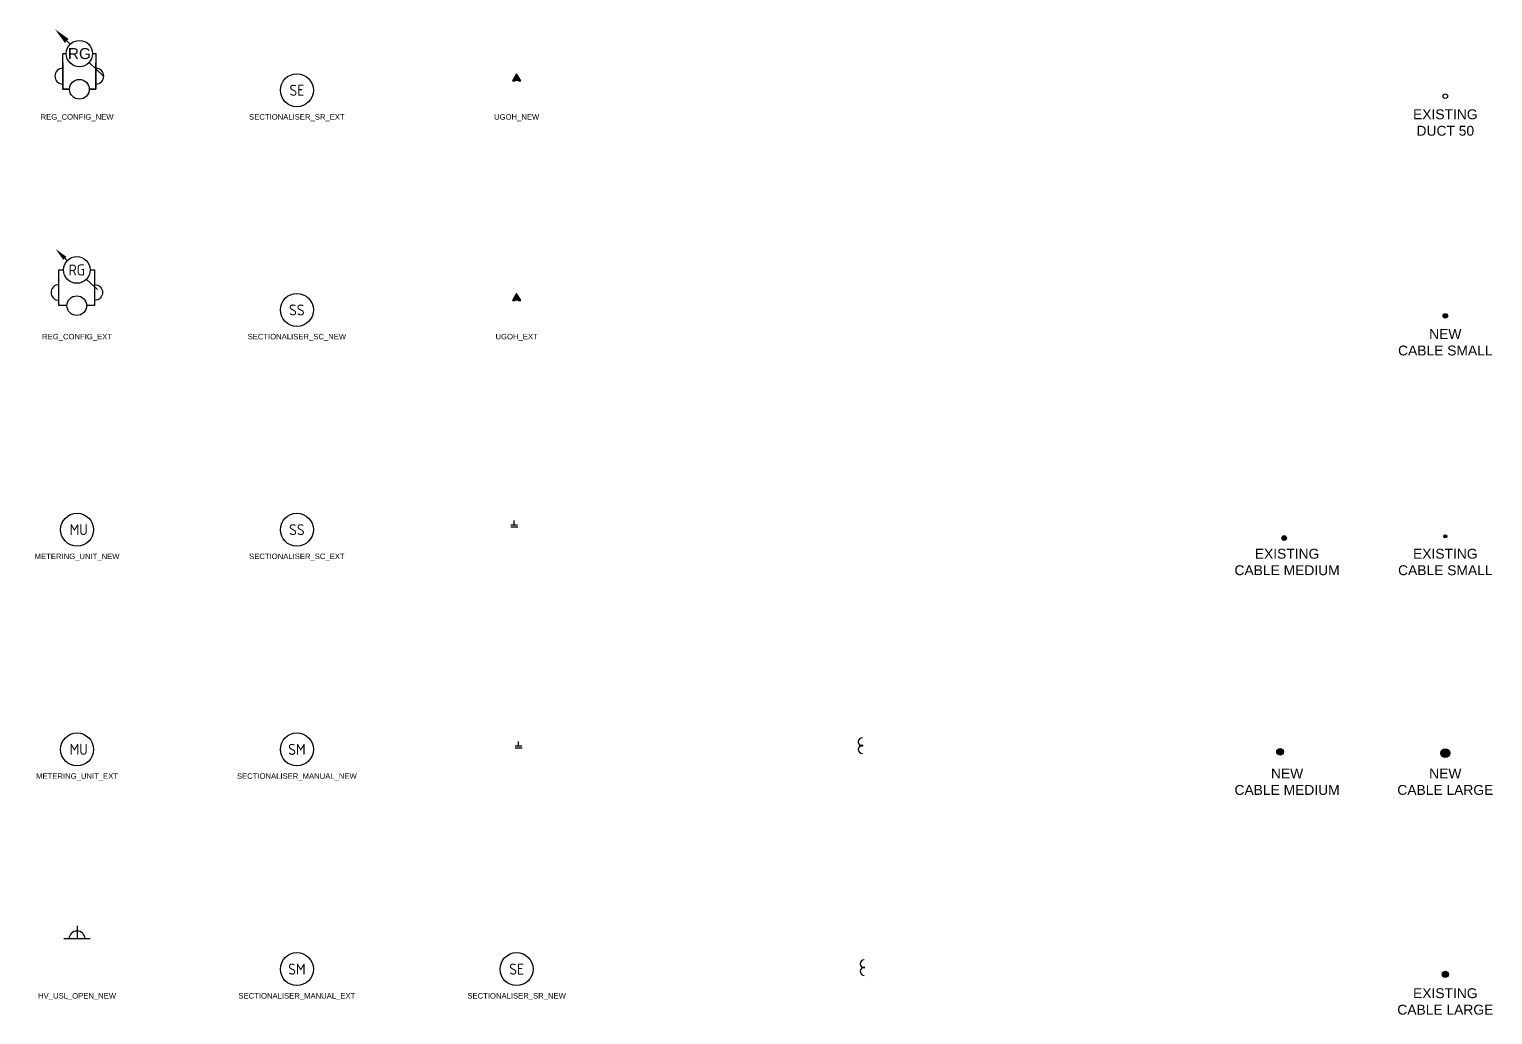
# Model space of a CAD drawing. Header units: metres. Extents: x -282 to 3977, y 160 to 949.
# Drawn here: x 470.6 to 736.9, y 645.6 to 825 of the extents above; entities that cross this region are included whole.
import ezdxf
from ezdxf.enums import TextEntityAlignment as Align

# ---------------------------------------------------------------- set-up
doc = ezdxf.new("R2010")
doc.units = ezdxf.units.M
doc.layers.get('0').update_dxf_attribs({"color": 6})
for name, color, linetype in [('Duct_SP_EXT', 7, 'Continuous'), ('Duct_SP_NEW', 2, 'Continuous'), ('Equip_SP_HV_EXT', 7, 'Continuous'), ('Equip_SP_HV_NEW', 2, 'Continuous'), ('Features_HIDE', 1, 'Continuous')]:
    doc.layers.add(name, color=color, linetype=linetype)
doc.styles.add('ARIAL', font='ARIAL.TTF', dxfattribs={"height": 2})
doc.styles.add('HVSW_LABEL', font='ARIAL.TTF', dxfattribs={"height": 3.5})
doc.styles.add('iecISOCP', font='isocp.shx')
doc.styles.add('IESYMBOL1', font='isocp.shx')
doc.styles.get("Standard").update_dxf_attribs({"font": 'ARIAL.TTF'})
doc.styles.add('SWITCH_LABEL', font='ARIAL.TTF', dxfattribs={"height": 2.5})

# ---------------------------------------------------------------- blocks, each defined once
blk = doc.blocks.new('CABLE_LARGE_EXT')
h = blk.add_hatch(color=256)
edge = h.paths.add_edge_path()
edge.add_arc((0, 0.55), 0.55, 0, 360)
blk.add_circle((0, 0.55), 0.55)
at = {"flags": 1}
blk.add_attdef('Z', (0, 0), '', height=0.2, dxfattribs=at)
at = {"flags": 9}
for tag, p in [('COND_CODE', (0, 0)), ('STATE', (0, -0.4)), ('XSECT_SIZE', (0, -0.6)), ('FB_REFERENCE', (0, -0.2)), ('NOTES', (0, -0.8))]:
    blk.add_attdef(tag, text='', height=0.2, dxfattribs=at).set_placement(p, align=Align.MIDDLE_LEFT)
blk = doc.blocks.new('CABLE_LARGE_NEW')
h = blk.add_hatch(color=256)
edge = h.paths.add_edge_path()
edge.add_arc((0, 0.8), 0.8, 0, 360)
blk.add_circle((0, 0.8), 0.8)
for tag, flags, p in [('COND_CODE', 9, (1.5, 0)), ('STATE', 9, (1.5, -0.4)), ('XSECT_SIZE', 9, (1.5, -0.6)), ('OWNED_BY', 9, (1.5, -1)), ('OPERATED_BY', 9, (1.5, -1.2)), ('Z', 1, (1.5, -1.6)), ('FB_REFERENCE', 9, (1.5, -0.2)), ('NOTES', 9, (1.5, -0.8)), ('MAINTAINED_BY', 9, (1.5, -1.4))]:
    blk.add_attdef(tag, text='', height=0.2, dxfattribs=dict(flags=flags)).set_placement(p, align=Align.MIDDLE_LEFT)
blk = doc.blocks.new('CABLE_SMALL_EXT')
h = blk.add_hatch(color=256)
edge = h.paths.add_edge_path()
edge.add_arc((0, 0.28), 0.275, 0, 360)
blk.add_circle((0, 0.28), 0.275)
at = {"flags": 1}
blk.add_attdef('Z', (0, 0), '', height=0.2, dxfattribs=at)
at = {"flags": 9}
for tag, p in [('COND_CODE', (0, 0)), ('STATE', (0, -0.4)), ('XSECT_SIZE', (0, -0.6)), ('FB_REFERENCE', (0, -0.2)), ('NOTES', (0, -0.8))]:
    blk.add_attdef(tag, text='', height=0.2, dxfattribs=at).set_placement(p, align=Align.MIDDLE_LEFT)
blk = doc.blocks.new('CABLE_SMALL_NEW')
h = blk.add_hatch(color=256)
edge = h.paths.add_edge_path()
edge.add_arc((0, 0.4), 0.4, 0, 360)
blk.add_circle((0, 0.4), 0.4)
for tag, flags, p in [('COND_CODE', 9, (1.5, 0)), ('STATE', 9, (1.5, -0.4)), ('XSECT_SIZE', 9, (1.5, -0.6)), ('OWNED_BY', 9, (1.5, -1)), ('OPERATED_BY', 9, (1.5, -1.2)), ('Z', 1, (1.5, -1.6)), ('FB_REFERENCE', 9, (1.5, -0.2)), ('NOTES', 9, (1.5, -0.8)), ('MAINTAINED_BY', 9, (1.5, -1.4))]:
    blk.add_attdef(tag, text='', height=0.2, dxfattribs=dict(flags=flags)).set_placement(p, align=Align.MIDDLE_LEFT)
blk = doc.blocks.new('DUCT_50_EXT')
blk.add_circle((0, 0.4), 0.4)
at = {"flags": 1}
blk.add_attdef('Z', (0, 0), '', height=0.2, dxfattribs=at)
at = {"flags": 9}
for tag, p in [('DUCT_CODE', (0, 0)), ('XSECT_TYPE', (0, -0.2)), ('STATE', (0, -0.6)), ('FB_REFERENCE', (0, -0.4)), ('NOTES', (0, -0.8))]:
    blk.add_attdef(tag, text='', height=0.2, dxfattribs=at).set_placement(p, align=Align.MIDDLE_LEFT)
blk = doc.blocks.new('CABLE_MED_NEW')
h = blk.add_hatch(color=256)
edge = h.paths.add_edge_path()
edge.add_arc((0, 0.6), 0.6, 0, 360)
blk.add_circle((0, 0.6), 0.6)
for tag, flags, p in [('COND_CODE', 9, (1.5, 0)), ('STATE', 9, (1.5, -0.4)), ('XSECT_SIZE', 9, (1.5, -0.6)), ('OWNED_BY', 9, (1.5, -1)), ('OPERATED_BY', 9, (1.5, -1.2)), ('Z', 1, (1.5, -1.6)), ('FB_REFERENCE', 9, (1.5, -0.2)), ('NOTES', 9, (1.5, -0.8)), ('MAINTAINED_BY', 9, (1.5, -1.4))]:
    blk.add_attdef(tag, text='', height=0.2, dxfattribs=dict(flags=flags)).set_placement(p, align=Align.MIDDLE_LEFT)
blk = doc.blocks.new('CABLE_MED_EXT')
h = blk.add_hatch(color=256)
edge = h.paths.add_edge_path()
edge.add_arc((0, 0.41), 0.412, 0, 360)
blk.add_circle((0, 0.41), 0.412)
at = {"flags": 1}
blk.add_attdef('Z', (0, 0), '', height=0.2, dxfattribs=at)
at = {"flags": 9}
for tag, p in [('COND_CODE', (0, 0)), ('STATE', (0, -0.4)), ('XSECT_SIZE', (0, -0.6)), ('FB_REFERENCE', (0, -0.2)), ('NOTES', (0, -0.8))]:
    blk.add_attdef(tag, text='', height=0.2, dxfattribs=at).set_placement(p, align=Align.MIDDLE_LEFT)
blk = doc.blocks.new('*U110')
for p, q in [((2.4, 5.5), (-2.4, 5.5)), ((0, 7.9), (0, 5.5))]:
    blk.add_line(p, q)
blk.add_lwpolyline([(1.44, 5.5, 1), (-1.44, 5.5)], format="xyb")
for tag, height, flags, p in [('ASSET_NUM', 3.5, 8, (2, 2)), ('STREET_CODE', 0.2, 9, (1.5, 0)), ('ACTUAL_STATUS', 0.2, 9, (1.5, -0.2)), ('CONSTRUCTED_VOLTAGE', 0.2, 9, (1.5, -0.4)), ('OPERATING_VOLTAGE', 0.2, 9, (1.5, -0.8)), ('ORIENTATION', 0.2, 9, (1.5, -1)), ('OWNED_BY', 0.2, 9, (1.5, -1.2)), ('OPERATED_BY', 0.2, 9, (1.5, -1.4)), ('STATE', 0.2, 9, (1.5, -1.8)), ('SWITCH_TYPE', 0.2, 9, (1.5, -2)), ('SUBURB', 0.2, 9, (1.5, -2.6)), ('NO_PHASES', 0.2, 9, (1.5, -0.6)), ('MAINTAINED_BY', 0.2, 9, (1.5, -1.6)), ('USAGE', 0.2, 9, (1.5, -2.2)), ('LEGEND', 0.2, 9, (1.5, -2.4)), ('STREETNAME', 0.2, 9, (1.5, -2.8)), ('Z', 0.2, 1, (1.5, -3.6)), ('LOCATION', 0.2, 9, (1.5, -3)), ('NOTES', 0.2, 9, (1.5, -3.2)), ('LABEL_ALIGNMENT', 0.2, 9, (1.5, -3.4))]:
    blk.add_attdef(tag, text='', height=height, dxfattribs=dict(flags=flags)).set_placement(p, align=Align.MIDDLE_LEFT)
blk = doc.blocks.new('METERING_UNIT_EXT')
blk.add_wipeout([(-0.17, 3), (-0.55, 2.95), (-0.91, 2.86), (-1.26, 2.72), (-1.59, 2.54), (-1.9, 2.32), (-2.18, 2.06), (-2.42, 1.78), (-2.62, 1.46), (-2.78, 1.12), (-2.9, 0.76), (-2.97, 0.39), (-3, 0.02), (-2.98, -0.36), (-2.91, -0.73), (-2.8, -1.09), (-2.64, -1.43), (-2.44, -1.75), (-2.2, -2.04), (-1.92, -2.3), (-1.62, -2.52), (-1.29, -2.71), (-0.94, -2.85), (-0.58, -2.94), (-0.2, -2.99), (0.17, -3), (0.55, -2.95), (0.91, -2.86), (1.26, -2.72), (1.59, -2.54), (1.9, -2.32), (2.18, -2.06), (2.42, -1.78), (2.62, -1.46), (2.78, -1.12), (2.9, -0.76), (2.97, -0.39), (3, -0.02), (2.98, 0.36), (2.91, 0.73), (2.8, 1.09), (2.64, 1.43), (2.44, 1.75), (2.2, 2.04), (1.92, 2.3), (1.62, 2.52), (1.29, 2.71), (0.94, 2.85), (0.58, 2.94), (0.2, 2.99)])
blk.add_circle((0, 0), 3)
at = {"insert": (-1.35, 1.01), "char_height": 2, "width": 2.7042, "attachment_point": 1, "style": 'iecISOCP'}
blk.add_mtext('MU', dxfattribs=at)
at = {"flags": 1}
blk.add_attdef('Z', (0, 0), '', height=0.2, dxfattribs=at)
at = {"flags": 9}
for tag, p in [('CONSTRUCTED_VOLTAGE', (0, 0)), ('OPERATING_VOLTAGE', (0, -0.4)), ('ORIENTATION', (0, -0.6)), ('OWNED_BY', (0, -0.8)), ('STATE', (0, -1)), ('STREETNAME', (0, -1.6)), ('SUBURB', (0, -1.8)), ('NO_PHASES', (0, -0.2)), ('USAGE', (0, -1.2)), ('LEGEND', (0, -1.4)), ('NOTES', (0, -2))]:
    blk.add_attdef(tag, text='', height=0.2, dxfattribs=at).set_placement(p, align=Align.MIDDLE_LEFT)
blk = doc.blocks.new('METERING_UNIT_NEW')
blk.add_circle((0, 0), 3)
at = {"insert": (-1.35, 1.01), "char_height": 2, "width": 2.7042, "attachment_point": 1, "style": 'iecISOCP'}
blk.add_mtext('MU', dxfattribs=at)
for tag, flags, p in [('CONSTRUCTED_VOLTAGE', 9, (1.5, 0)), ('OPERATING_VOLTAGE', 9, (1.5, -0.4)), ('ORIENTATION', 9, (1.5, -0.6)), ('OWNED_BY', 9, (1.5, -0.8)), ('OPERATED_BY', 9, (1.5, -1)), ('STATE', 9, (1.5, -1.4)), ('SUBURB', 9, (1.5, -2)), ('STREETNAME', 9, (1.5, -2.2)), ('CUSTOMER_TYPE', 9, (1.5, -2.6)), ('NO_PHASES', 9, (1.5, -0.2)), ('MAINTAINED_BY', 9, (1.5, -1.2)), ('USAGE', 9, (1.5, -1.6)), ('LEGEND', 9, (1.5, -1.8)), ('NOTES', 9, (1.5, -2.4)), ('Z', 1, (1.5, -2.8))]:
    blk.add_attdef(tag, text='', height=0.2, dxfattribs=dict(flags=flags)).set_placement(p, align=Align.MIDDLE_LEFT)
blk = doc.blocks.new('SECTIONALISER_MANUAL_EXT')
blk.add_circle((0, 0), 3)
at = {"style": 'IESYMBOL1'}
blk.add_text('SM', height=2, dxfattribs=at).set_placement((0, 0), align=Align.MIDDLE)
at = {"style": 'SWITCH_LABEL'}
for tag, height, flags, p in [('ASSET_NUM', 2.5, 8, (2, 2)), ('STREET_CODE', 0.2, 9, (0, -0.2))]:
    blk.add_attdef(tag, text='', height=height, dxfattribs=dict(at, flags=flags)).set_placement(p, align=Align.MIDDLE_LEFT)
at = {"flags": 1}
blk.add_attdef('Z', (0, 0), '', height=0.2, dxfattribs=at)
at = {"flags": 9}
for tag, p in [('ACTUAL_STATUS', (0, -0.4)), ('CONSTRUCTED_VOLTAGE', (0, -0.6)), ('OPERATING_VOLTAGE', (0, -1)), ('ORIENTATION', (0, -1.2)), ('OWNED_BY', (0, -1.4)), ('SECTIONALISER_TYPE', (0, -1.6)), ('STATE', (0, -1.8)), ('STREETNAME', (0, -2.6)), ('NO_PHASES', (0, -0.8)), ('USAGE', (0, -2)), ('LEGEND', (0, -2.2)), ('LOCATION', (0, -2.4)), ('SUBURB', (0, -2.8)), ('NOTES', (0, -3))]:
    blk.add_attdef(tag, text='', height=0.2, dxfattribs=at).set_placement(p, align=Align.MIDDLE_LEFT)
blk = doc.blocks.new('SECTIONALISER_MANUAL_NEW')
blk.add_circle((0, 0), 3)
at = {"style": 'IESYMBOL1'}
blk.add_text('SM', height=2, dxfattribs=at).set_placement((0, 0), align=Align.MIDDLE)
for tag, height, flags, p in [('ASSET_NUM', 2.5, 8, (2, 2)), ('STREET_CODE', 0.2, 9, (1.5, 0)), ('ACTUAL_STATUS', 0.2, 9, (1.5, -0.2)), ('CONSTRUCTED_VOLTAGE', 0.2, 9, (1.5, -0.4)), ('OPERATING_VOLTAGE', 0.2, 9, (1.5, -0.8)), ('ORIENTATION', 0.2, 9, (1.5, -1)), ('OWNED_BY', 0.2, 9, (1.5, -1.2)), ('OPERATED_BY', 0.2, 9, (1.5, -1.4)), ('SECTIONALISER_TYPE', 0.2, 9, (1.5, -1.8)), ('STATE', 0.2, 9, (1.5, -2)), ('SUBURB', 0.2, 9, (1.5, -2.4)), ('STREETNAME', 0.2, 9, (1.5, -2.6)), ('NO_PHASES', 0.2, 9, (1.5, -0.6)), ('MAINTAINED_BY', 0.2, 9, (1.5, -1.6)), ('USAGE', 0.2, 9, (1.5, -2.2)), ('Z', 0.2, 1, (1.5, -3.4)), ('LOCATION', 0.2, 9, (1.5, -2.8)), ('NOTES', 0.2, 9, (1.5, -3)), ('LABEL_ALIGNMENT', 0.2, 9, (1.5, -3.2))]:
    blk.add_attdef(tag, text='', height=height, dxfattribs=dict(flags=flags)).set_placement(p, align=Align.MIDDLE_LEFT)
blk = doc.blocks.new('SECTIONALISER_SC_EXT')
blk.add_circle((0, 0), 3)
at = {"style": 'IESYMBOL1'}
blk.add_text('SS', height=2, dxfattribs=at).set_placement((0, 0), align=Align.MIDDLE)
at = {"style": 'SWITCH_LABEL'}
for tag, height, flags, p in [('ASSET_NUM', 2.5, 8, (2, 2)), ('STREET_CODE', 0.2, 9, (0, -0.2))]:
    blk.add_attdef(tag, text='', height=height, dxfattribs=dict(at, flags=flags)).set_placement(p, align=Align.MIDDLE_LEFT)
at = {"flags": 1}
blk.add_attdef('Z', (0, 0), '', height=0.2, dxfattribs=at)
at = {"flags": 9}
for tag, p in [('ACTUAL_STATUS', (0, -0.4)), ('CONSTRUCTED_VOLTAGE', (0, -0.6)), ('OPERATING_VOLTAGE', (0, -1)), ('ORIENTATION', (0, -1.2)), ('OWNED_BY', (0, -1.4)), ('SECTIONALISER_TYPE', (0, -1.6)), ('STATE', (0, -1.8)), ('STREETNAME', (0, -2.4)), ('SUBURB', (0, -2.6)), ('NO_PHASES', (0, -0.8)), ('USAGE', (0, -2)), ('LOCATION', (0, -2.2)), ('NOTES', (0, -2.8))]:
    blk.add_attdef(tag, text='', height=0.2, dxfattribs=at).set_placement(p, align=Align.MIDDLE_LEFT)
blk = doc.blocks.new('SECTIONALISER_SC_NEW')
blk.add_circle((0, 0), 3)
at = {"style": 'IESYMBOL1'}
blk.add_text('SS', height=2, dxfattribs=at).set_placement((0, 0), align=Align.MIDDLE)
for tag, height, flags, p in [('ASSET_NUM', 2.5, 8, (2, 2)), ('STREET_CODE', 0.2, 9, (1.5, 0)), ('ACTUAL_STATUS', 0.2, 9, (1.5, -0.2)), ('CONSTRUCTED_VOLTAGE', 0.2, 9, (1.5, -0.4)), ('OPERATING_VOLTAGE', 0.2, 9, (1.5, -0.8)), ('ORIENTATION', 0.2, 9, (1.5, -1)), ('OWNED_BY', 0.2, 9, (1.5, -1.2)), ('OPERATED_BY', 0.2, 9, (1.5, -1.4)), ('SECTIONALISER_TYPE', 0.2, 9, (1.5, -1.8)), ('STATE', 0.2, 9, (1.5, -2)), ('SUBURB', 0.2, 9, (1.5, -2.6)), ('NO_PHASES', 0.2, 9, (1.5, -0.6)), ('MAINTAINED_BY', 0.2, 9, (1.5, -1.6)), ('USAGE', 0.2, 9, (1.5, -2.2)), ('LEGEND', 0.2, 9, (1.5, -2.4)), ('STREETNAME', 0.2, 9, (1.5, -2.8)), ('Z', 0.2, 1, (1.5, -3.6)), ('LOCATION', 0.2, 9, (1.5, -3)), ('NOTES', 0.2, 9, (1.5, -3.2)), ('LABEL_ALIGNMENT', 0.2, 9, (1.5, -3.4))]:
    blk.add_attdef(tag, text='', height=height, dxfattribs=dict(flags=flags)).set_placement(p, align=Align.MIDDLE_LEFT)
blk = doc.blocks.new('SECTIONALISER_SR_EXT')
blk.add_circle((0, 0), 3)
at = {"style": 'IESYMBOL1'}
blk.add_text('SE', height=2, dxfattribs=at).set_placement((0, 0), align=Align.MIDDLE)
for tag, height, flags, p in [('ASSET_NUM', 2.5, 8, (2, 2)), ('STREET_CODE', 0.2, 9, (1.5, 0)), ('ACTUAL_STATUS', 0.2, 9, (1.5, -0.2)), ('CONSTRUCTED_VOLTAGE', 0.2, 9, (1.5, -0.4)), ('OPERATING_VOLTAGE', 0.2, 9, (1.5, -0.8)), ('ORIENTATION', 0.2, 9, (1.5, -1)), ('OWNED_BY', 0.2, 9, (1.5, -1.2)), ('SECTIONALISER_TYPE', 0.2, 9, (1.5, -1.4)), ('STATE', 0.2, 9, (1.5, -1.6)), ('STREETNAME', 0.2, 9, (1.5, -2)), ('SUBURB', 0.2, 9, (1.5, -2.2)), ('Z', 0.2, 1, (1.5, -2.4)), ('NO_PHASES', 0.2, 9, (1.5, -0.6)), ('USAGE', 0.2, 9, (1.5, -1.8))]:
    blk.add_attdef(tag, text='', height=height, dxfattribs=dict(flags=flags)).set_placement(p, align=Align.MIDDLE_LEFT)
blk = doc.blocks.new('SECTIONALISER_SR_NEW')
blk.add_circle((0, 0), 3)
at = {"style": 'IESYMBOL1'}
blk.add_text('SE', height=2, dxfattribs=at).set_placement((0, 0), align=Align.MIDDLE)
for tag, height, flags, p in [('ASSET_NUM', 2.5, 8, (2, 2)), ('STREET_CODE', 0.2, 9, (1.5, 0)), ('ACTUAL_STATUS', 0.2, 9, (1.5, -0.2)), ('CONSTRUCTED_VOLTAGE', 0.2, 9, (1.5, -0.4)), ('OPERATING_VOLTAGE', 0.2, 9, (1.5, -0.8)), ('ORIENTATION', 0.2, 9, (1.5, -1)), ('OWNED_BY', 0.2, 9, (1.5, -1.2)), ('OPERATED_BY', 0.2, 9, (1.5, -1.4)), ('SECTIONALISER_TYPE', 0.2, 9, (1.5, -1.8)), ('STATE', 0.2, 9, (1.5, -2)), ('SUBURB', 0.2, 9, (1.5, -2.4)), ('STREETNAME', 0.2, 9, (1.5, -2.6)), ('NO_PHASES', 0.2, 9, (1.5, -0.6)), ('MAINTAINED_BY', 0.2, 9, (1.5, -1.6)), ('USAGE', 0.2, 9, (1.5, -2.2)), ('Z', 0.2, 1, (1.5, -3)), ('LABEL_ALIGNMENT', 0.2, 9, (1.5, -2.8))]:
    blk.add_attdef(tag, text='', height=height, dxfattribs=dict(flags=flags)).set_placement(p, align=Align.MIDDLE_LEFT)
blk = doc.blocks.new('UGOH_EXT')
blk.add_hatch(color=256).paths.add_polyline_path([(-0.75, 1.7), (0.75, 1.7), (0, 3)])
for p, q in [((0, 3), (-0.75, 1.7)), ((0.75, 1.7), (0, 3)), ((-0.75, 1.7), (0.75, 1.7))]:
    blk.add_line(p, q)
for tag, flags, p in [('ACTUAL_STATUS', 9, (1.5, -1.6)), ('TYPE', 1, (1.5, -2)), ('NUMBER_OF_PHASES', 9, (1.5, -1.8))]:
    blk.add_attdef(tag, text='', height=0.2, dxfattribs=dict(flags=flags)).set_placement(p, align=Align.MIDDLE_LEFT)
blk.add_wipeout([(-0.25, 1.7), (-0.25, 0), (0.25, 0), (0.25, 1.7)])
at = {"flags": 9}
for tag, p in [('CONSTRUCTED_VOLTAGE', (1.5, 0)), ('OPERATING_VOLTAGE', (1.5, -0.2)), ('ORIENTATION', (1.5, -0.4)), ('STATE', (1.5, -0.6)), ('OWNED_BY', (1.5, -1)), ('OPERATED_BY', (1.5, -1.2)), ('USAGE', (1.5, -0.8)), ('MAINTAINED_BY', (1.5, -1.4))]:
    blk.add_attdef(tag, text='', height=0.2, dxfattribs=at).set_placement(p, align=Align.MIDDLE_LEFT)
blk = doc.blocks.new('UGOH_NEW')
blk.add_hatch(color=256).paths.add_polyline_path([(-0.75, 1.7), (0.75, 1.7), (0, 3)])
at = {"color": 1}
blk.add_lwpolyline([(-0.75, 1.7), (0.75, 1.7), (0, 3)], close=True, dxfattribs=at)
for tag, flags, p in [('ACTUAL_STATUS', 9, (1.5, -1.6)), ('TYPE', 1, (1.5, -2)), ('NUMBER_OF_PHASES', 9, (1.5, -1.8))]:
    blk.add_attdef(tag, text='', height=0.2, dxfattribs=dict(flags=flags)).set_placement(p, align=Align.MIDDLE_LEFT)
blk.add_wipeout([(-0.25, 1.7), (-0.25, 0), (0.25, 0), (0.25, 1.7)])
at = {"flags": 9}
for tag, p in [('CONSTRUCTED_VOLTAGE', (1.5, 0)), ('OPERATING_VOLTAGE', (1.5, -0.2)), ('ORIENTATION', (1.5, -0.4)), ('STATE', (1.5, -0.6)), ('OWNED_BY', (1.5, -1)), ('OPERATED_BY', (1.5, -1.2)), ('USAGE', (1.5, -0.8)), ('MAINTAINED_BY', (1.5, -1.4))]:
    blk.add_attdef(tag, text='', height=0.2, dxfattribs=at).set_placement(p, align=Align.MIDDLE_LEFT)
blk = doc.blocks.new('*U85')
blk.add_line((2.4, 5.5), (-2.4, 5.5))
blk.add_lwpolyline([(1.44, 5.5, 0.414214), (0, 6.94, 0.414214), (-1.44, 5.5)], format="xyb")
at = {"flags": 9}
for tag, p in [('ORIENTATION', (0, -0.2)), ('SWITCH_TYPE', (0, -0.4)), ('SUBURB', (0, -1)), ('STREETNAME', (0, -1.2)), ('USAGE', (0, -0.6)), ('LEGEND', (0, -0.8)), ('LOCATION', (0, -1.4)), ('NOTES', (0, -1.6))]:
    blk.add_attdef(tag, text='', height=0.2, dxfattribs=at).set_placement(p, align=Align.MIDDLE_LEFT)
at = {"layer": 'Features_HIDE', "style": 'HVSW_LABEL', "flags": 8}
blk.add_attdef('ASSET_NUM', text='', height=3.5, dxfattribs=at).set_placement((2, 2), align=Align.MIDDLE_LEFT)
blk = doc.blocks.new('*U84')
for p, q in [((-3, 6.88), (-1.8, 6.88)), ((1.8, 6.88), (3, 6.88))]:
    blk.add_line(p, q)
blk.add_circle((0, 6.88), 1.8)
at = {"flags": 9}
for tag, p in [('ORIENTATION', (0, -0.2)), ('SWITCH_TYPE', (0, -0.4)), ('SUBURB', (0, -1)), ('STREETNAME', (0, -1.2)), ('USAGE', (0, -0.6)), ('LEGEND', (0, -0.8)), ('LOCATION', (0, -1.4)), ('NOTES', (0, -1.6))]:
    blk.add_attdef(tag, text='', height=0.2, dxfattribs=at).set_placement(p, align=Align.MIDDLE_LEFT)
at = {"layer": 'Features_HIDE', "style": 'HVSW_LABEL', "flags": 9}
blk.add_attdef('ASSET_NUM', text='', height=3.5, dxfattribs=at).set_placement((2, 2), align=Align.MIDDLE_LEFT)
blk = doc.blocks.new('*U111')
blk.add_wipeout([(0, 2.4), (-0.3, 2.38), (-0.6, 2.32), (-0.88, 2.23), (-1.16, 2.1), (-1.41, 1.94), (-1.64, 1.75), (-1.85, 1.53), (-2.03, 1.29), (-2.17, 1.02), (-2.28, 0.74), (-2.36, 0.45), (-2.4, 0.15), (-2.4, -0.15), (-2.36, -0.45), (-2.28, -0.74), (-2.17, -1.02), (-2.03, -1.29), (-1.85, -1.53), (-1.64, -1.75), (-1.41, -1.94), (-1.16, -2.1), (-0.88, -2.23), (-0.6, -2.32), (-0.3, -2.38), (0, -2.4), (0.3, -2.38), (0.6, -2.32), (0.88, -2.23), (1.16, -2.1), (1.41, -1.94), (1.64, -1.75), (1.85, -1.53), (2.03, -1.29), (2.17, -1.02), (2.28, -0.74), (2.36, -0.45), (2.4, -0.15), (2.4, 0.15), (2.36, 0.45), (2.28, 0.74), (2.17, 1.02), (2.03, 1.29), (1.85, 1.53), (1.64, 1.75), (1.41, 1.94), (1.16, 2.1), (0.88, 2.23), (0.6, 2.32), (0.3, 2.38)])
for p, q in [((-2.3, 2.3), (-1.7, 1.7)), ((1.75, -1.64), (4.32, -4.03))]:
    blk.add_line(p, q)
blk.add_circle((0, 0), 2.4)
blk.add_solid([(-2.65, 1.95), (-4.42, 4.42), (-1.95, 2.66)])
blk.add_text('RG', height=2).set_placement((0, 0), align=Align.MIDDLE_CENTER)
for tag, height, flags, p in [('ASSET_NUM', 3.5, 8, (2, 2)), ('STREET_CODE', 0.2, 9, (1.5, 0)), ('CONSTRUCTED_VOLTAGE', 0.2, 9, (1.5, -0.2)), ('OPERATING_VOLTAGE', 0.2, 9, (1.5, -0.6)), ('ORIENTATION', 0.2, 9, (1.5, -0.8)), ('OWNED_BY', 0.2, 9, (1.5, -1)), ('OPERATED_BY', 0.2, 9, (1.5, -1.2)), ('STATE', 0.2, 9, (1.5, -1.8)), ('SUBURB', 0.2, 9, (1.5, -2.4)), ('STREETNAME', 0.2, 9, (1.5, -2.6)), ('NO_PHASES', 0.2, 9, (1.5, -0.4)), ('MAINTAINED_BY', 0.2, 9, (1.5, -1.4)), ('REGULATOR_TYPE', 0.2, 9, (1.5, -1.6)), ('USAGE', 0.2, 9, (1.5, -2)), ('LEGEND', 0.2, 9, (1.5, -2.2)), ('Z', 0.2, 1, (1.5, -3.2)), ('LOCATION', 0.2, 9, (1.5, -2.8)), ('NOTES', 0.2, 9, (1.5, -3))]:
    blk.add_attdef(tag, text='', height=height, dxfattribs=dict(flags=flags)).set_placement(p, align=Align.MIDDLE_LEFT)
blk = doc.blocks.new('*U116')
blk.add_lwpolyline([(-1.8, 0), (-3, 0), (-3, 6.5), (3, 6.5), (3, 0), (1.8, 0)])
for p, rotation in [((2.5, 2.4), 90), ((-2.5, 2.4), 270)]:
    blk.add_blockref('*U85', p, dxfattribs=dict(rotation=rotation))
blk.add_blockref('*U84', (0, -6.88))
at = {"style": 'ARIAL', "flags": 8}
blk.add_attdef('ASSET_NUM2', text='', height=2.5, dxfattribs=at).set_placement((0.5, 10.62), align=Align.BOTTOM_CENTER)
for tag, flags, p in [('OPERATING_VOLTAGE', 1, (5.74, 5.64)), ('CONSTRUCTED_VOLTAGE', 1, (5.76, 6.08)), ('ORIENTATION', 9, (5.75, 5.42)), ('STREET_CODE', 1, (5.77, 6.28)), ('NO_PHASES', 1, (5.76, 5.86)), ('OWNED_BY', 1, (5.74, 5.2)), ('STATE', 1, (5.74, 5)), ('SUBURB', 1, (5.74, 4.31)), ('STREETNAME', 1, (5.74, 4.11)), ('LEGEND', 1, (5.74, 4.52)), ('LOCATION', 1, (5.74, 3.91)), ('NOTES', 1, (5.74, 3.7)), ('OPERATED_BY', 9, (5.75, 3.29)), ('USAGE', 9, (5.76, 4.78)), ('MAINTAINED_BY', 9, (5.75, 3.49)), ('LABEL_ALIGNMENT', 9, (5.75, 3.09))]:
    blk.add_attdef(tag, text='', height=0.2, dxfattribs=dict(flags=flags)).set_placement(p, align=Align.MIDDLE_LEFT)
blk.add_attdef('ASSET_NUM', text='', height=0.2).set_placement((5.77, 6.48), align=Align.MIDDLE_LEFT)
blk.add_attdef('ASSET_NUM1', text='', height=2.5, dxfattribs=at).set_placement((-5.86, 2.44), align=Align.MIDDLE_RIGHT)
blk.add_attdef('ASSET_NUM3', text='', height=2.5, dxfattribs=at).set_placement((5.7, 2.38), align=Align.MIDDLE_LEFT)
at = {"flags": 1}
blk.add_attdef('Z', (-3, 0), '', height=0.2, dxfattribs=at)
at = {"style": 'ARIAL', "flags": 8}
blk.add_attdef('ASSET_NUM4', text='', height=2.5, dxfattribs=at).set_placement((0.37, -3.06), align=Align.TOP_CENTER)
blk.add_blockref('*U111', (0, 6.5))
blk = doc.blocks.new('*U117')
for p, q in [((-2.19, 8.63), (-1.71, 8.15)), ((1.71, 4.85), (3.74, 2.95))]:
    blk.add_line(p, q)
for points in [[(-1.79, 0), (-3.25, 0), (-3.25, 6.5), (-2.43, 6.5)], [(2.43, 6.5), (3.25, 6.5), (3.25, 0), (1.79, 0)]]:
    blk.add_lwpolyline(points)
at = {"flags": 128}
for points in [[(-3.25, 3.84, 1), (-3.25, 0.96, 1)], [(3.25, 3.84, -1), (3.25, 0.96, -0.170677)]]:
    blk.add_lwpolyline(points, format="xyb", dxfattribs=at)
for centre, radius in [((0, 6.5), 2.43), ((0, 0), 1.79)]:
    blk.add_circle(centre, radius)
blk.add_solid([(-2.47, 8.35), (-3.87, 10.32), (-1.91, 8.91)])
at = {"insert": (0, 6.5), "char_height": 2, "width": 3.6298, "attachment_point": 5}
blk.add_mtext('{\\Fisocp|c0;RG}', dxfattribs=at)
at = {"style": 'ARIAL', "flags": 8}
blk.add_attdef('ASSET_NUM2', text='', height=2.5, dxfattribs=at).set_placement((-0.12, 9.69), align=Align.BOTTOM_CENTER)
blk.add_attdef('ASSET_NUM1', text='', height=2.5, dxfattribs=at).set_placement((-6.02, 2.34), align=Align.MIDDLE_RIGHT)
blk.add_attdef('ASSET_NUM3', text='', height=2.5, dxfattribs=at).set_placement((5.71, 2.38), align=Align.MIDDLE_LEFT)
at = {"flags": 1}
blk.add_attdef('Z', (-3.25, 0), '', height=0.2, dxfattribs=at)
at = {"style": 'ARIAL', "flags": 8}
blk.add_attdef('ASSET_NUM4', text='', height=2.5, dxfattribs=at).set_placement((0, -3.1), align=Align.TOP_CENTER)
blk = doc.blocks.new('HV_CAPACITOR_BANK_NEW')
for p, q in [((-0.62, 0.36), (0.58, 0.36)), ((-0.62, 0), (0.62, 0)), ((-0.02, 0.36), (-0.02, 1.16))]:
    blk.add_line(p, q)
for tag, height, flags, p in [('ASSET_NUM', 2.5, 8, (2, 2)), ('STATE', 0.2, 9, (1.5, 0)), ('STRUCTURED_PLANT_NUMBER', 0.2, 9, (1.5, -0.4)), ('STREET_CODE', 0.2, 9, (1.5, -0.8)), ('OWNED_BY', 0.2, 9, (1.5, -1.2)), ('OPERATED_BY', 0.2, 9, (1.5, -1.4)), ('ORIENTATION', 0.2, 9, (1.5, -1.8)), ('OPERATING_VOLTAGE', 0.2, 9, (1.5, -2)), ('CONSTRUCTED_VOLTAGE', 0.2, 9, (1.5, -2.2)), ('BANK_NUMBER', 0.2, 9, (1.5, -0.2)), ('USAGE', 0.2, 9, (1.5, -0.6)), ('LOCATION', 0.2, 9, (1.5, -1)), ('MAINTAINED_BY', 0.2, 9, (1.5, -1.6)), ('FEEDER_NUMBER', 0.2, 9, (1.5, -2.4)), ('FEEDER_NUMBER2', 0.2, 9, (1.5, -2.6)), ('ACTUAL_STATUS', 0.2, 9, (1.5, -3.2)), ('Z', 0.2, 1, (1.5, -3.4)), ('NO_PHASES', 0.2, 9, (1.5, -2.8)), ('PHASE', 0.2, 9, (1.5, -3))]:
    blk.add_attdef(tag, text='', height=height, dxfattribs=dict(flags=flags)).set_placement(p, align=Align.MIDDLE_LEFT)
blk = doc.blocks.new('HV_CAPACITOR_BANK_EXT')
for p, q in [((-0.62, 0.36), (0.58, 0.36)), ((-0.62, 0), (0.62, 0)), ((-0.02, 0.36), (-0.02, 1.16))]:
    blk.add_line(p, q)
for tag, height, flags, p in [('ASSET_NUM', 2.5, 8, (2, 2)), ('STATE', 0.2, 9, (1.5, 0)), ('STRUCTURED_PLANT_NUMBER', 0.2, 9, (1.5, -0.4)), ('STREET_CODE', 0.2, 9, (1.5, -0.8)), ('OWNED_BY', 0.2, 9, (1.5, -1.2)), ('OPERATED_BY', 0.2, 9, (1.5, -1.4)), ('ORIENTATION', 0.2, 9, (1.5, -1.8)), ('OPERATING_VOLTAGE', 0.2, 9, (1.5, -2)), ('CONSTRUCTED_VOLTAGE', 0.2, 9, (1.5, -2.2)), ('BANK_NUMBER', 0.2, 9, (1.5, -0.2)), ('USAGE', 0.2, 9, (1.5, -0.6)), ('LOCATION', 0.2, 9, (1.5, -1)), ('MAINTAINED_BY', 0.2, 9, (1.5, -1.6)), ('FEEDER_NUMBER', 0.2, 9, (1.5, -2.4)), ('FEEDER_NUMBER2', 0.2, 9, (1.5, -2.6)), ('ACTUAL_STATUS', 0.2, 9, (1.5, -3.2)), ('Z', 0.2, 1, (1.5, -3.4)), ('NO_PHASES', 0.2, 9, (1.5, -2.8)), ('PHASE', 0.2, 9, (1.5, -3))]:
    blk.add_attdef(tag, text='', height=height, dxfattribs=dict(flags=flags)).set_placement(p, align=Align.MIDDLE_LEFT)
blk = doc.blocks.new('HV_REACTOR_NEW')
blk.add_lwpolyline([(0.13, 1.43, 1), (0.13, -0.07, 1), (0.13, 0.07, 1), (0.13, -1.43)], format="xyb")
for tag, height, flags, p in [('ASSET_NUM', 2.5, 8, (2, 2)), ('STATE', 0.2, 9, (1.5, 0)), ('STRUCTURED_PLANT_NUMBER', 0.2, 9, (1.5, -0.2)), ('STREET_CODE', 0.2, 9, (1.5, -0.6)), ('OWNED_BY', 0.2, 9, (1.5, -1)), ('OPERATED_BY', 0.2, 9, (1.5, -1.2)), ('ORIENTATION', 0.2, 9, (1.5, -1.6)), ('OPERATING_VOLTAGE', 0.2, 9, (1.5, -1.8)), ('CONSTRUCTED_VOLTAGE', 0.2, 9, (1.5, -2)), ('USAGE', 0.2, 9, (1.5, -0.4)), ('LOCATION', 0.2, 9, (1.5, -0.8)), ('MAINTAINED_BY', 0.2, 9, (1.5, -1.4)), ('FEEDER_NUMBER', 0.2, 9, (1.5, -2.2)), ('FEEDER_NUMBER2', 0.2, 9, (1.5, -2.4)), ('NO_PHASES', 0.2, 9, (1.5, -2.6)), ('ACTUAL_STATUS', 0.2, 9, (1.5, -3)), ('Z', 0.2, 1, (1.5, -3.2)), ('PHASE', 0.2, 9, (1.5, -2.8))]:
    blk.add_attdef(tag, text='', height=height, dxfattribs=dict(flags=flags)).set_placement(p, align=Align.MIDDLE_LEFT)
blk = doc.blocks.new('HV_REACTOR_EXT')
blk.add_lwpolyline([(0.13, 1.43, 1), (0.13, -0.07, 1), (0.13, 0.07, 1), (0.13, -1.43)], format="xyb")
for tag, height, flags, p in [('ASSET_NUM', 2.5, 8, (2, 2)), ('STATE', 0.2, 9, (1.5, 0)), ('STRUCTURED_PLANT_NUMBER', 0.2, 9, (1.5, -0.2)), ('STREET_CODE', 0.2, 9, (1.5, -0.6)), ('OWNED_BY', 0.2, 9, (1.5, -1)), ('OPERATED_BY', 0.2, 9, (1.5, -1.2)), ('ORIENTATION', 0.2, 9, (1.5, -1.6)), ('OPERATING_VOLTAGE', 0.2, 9, (1.5, -1.8)), ('CONSTRUCTED_VOLTAGE', 0.2, 9, (1.5, -2)), ('USAGE', 0.2, 9, (1.5, -0.4)), ('LOCATION', 0.2, 9, (1.5, -0.8)), ('MAINTAINED_BY', 0.2, 9, (1.5, -1.4)), ('FEEDER_NUMBER', 0.2, 9, (1.5, -2.2)), ('FEEDER_NUMBER2', 0.2, 9, (1.5, -2.4)), ('NO_PHASES', 0.2, 9, (1.5, -2.6)), ('ACTUAL_STATUS', 0.2, 9, (1.5, -3)), ('Z', 0.2, 1, (1.5, -3.2)), ('PHASE', 0.2, 9, (1.5, -2.8))]:
    blk.add_attdef(tag, text='', height=height, dxfattribs=dict(flags=flags)).set_placement(p, align=Align.MIDDLE_LEFT)

msp = doc.modelspace()

# ---------------------------------------------------------------- block references
at = {"layer": 'Duct_SP_EXT'}
for name, p in [('DUCT_50_EXT', (728.29, 812.43)), ('CABLE_MED_EXT', (698.96, 731.97)), ('CABLE_SMALL_EXT', (728.29, 732.43)), ('CABLE_LARGE_EXT', (728.29, 652.43))]:
    msp.add_blockref(name, p, dxfattribs=at)
at = {"layer": 'Duct_SP_NEW'}
for name, p in [('CABLE_SMALL_NEW', (728.29, 772.43)), ('CABLE_MED_NEW', (698.21, 692.85)), ('CABLE_LARGE_NEW', (728.29, 692.43))]:
    msp.add_blockref(name, p, dxfattribs=at)
at = {"layer": 'Equip_SP_HV_EXT'}
for name, p in [('SECTIONALISER_SR_EXT', (519.27, 813.91)), ('*U117', (479.22, 774.69)), ('UGOH_EXT', (559.27, 773.91)), ('SECTIONALISER_SC_EXT', (519.27, 733.91)), ('HV_CAPACITOR_BANK_EXT', (558.84, 734.44)), ('METERING_UNIT_EXT', (479.27, 693.91)), ('HV_REACTOR_EXT', (622.07, 694.6)), ('SECTIONALISER_MANUAL_EXT', (519.27, 653.91))]:
    msp.add_blockref(name, p, dxfattribs=at)
at = {"layer": 'Equip_SP_HV_NEW'}
for name, p in [('*U116', (479.69, 814.08)), ('UGOH_NEW', (559.27, 813.91)), ('SECTIONALISER_SC_NEW', (519.27, 773.91)), ('METERING_UNIT_NEW', (479.27, 733.91)), ('SECTIONALISER_MANUAL_NEW', (519.27, 693.91)), ('HV_CAPACITOR_BANK_NEW', (559.65, 694.18)), ('*U110', (479.27, 653.91)), ('SECTIONALISER_SR_NEW', (559.27, 653.91)), ('HV_REACTOR_NEW', (622.41, 654.2))]:
    msp.add_blockref(name, p, dxfattribs=at)

# ---------------------------------------------------------------- texts
at = {"char_height": 1.8, "width": 40, "attachment_point": 2}
for s, insert in [('EXISTING\\PDUCT 50', (728.29, 810.43)), ('NEW\\PCABLE SMALL', (728.29, 770.43)), ('EXISTING\\PCABLE MEDIUM', (699.49, 730.43)), ('EXISTING\\PCABLE SMALL', (728.29, 730.43)), ('NEW\\PCABLE MEDIUM', (699.49, 690.43)), ('NEW\\PCABLE LARGE', (728.29, 690.43)), ('EXISTING\\PCABLE LARGE', (728.29, 650.43))]:
    msp.add_mtext(s, dxfattribs=dict(at, insert=insert))
at = {"layer": 'Equip_SP_HV_EXT', "char_height": 1, "attachment_point": 5, "bg_fill": 3, "box_fill_scale": 1.2, "bg_fill_color": 256, "bg_fill_transparency": 0}
for s, insert, width in [('REG_CONFIG_EXT', (479.27, 768.91), 14), ('UGOH_EXT', (559.27, 768.91), 8)]:
    msp.add_mtext(s, dxfattribs=dict(at, insert=insert, width=width))
at = {"layer": 'Equip_SP_HV_NEW', "char_height": 1, "attachment_point": 5, "bg_fill": 3, "box_fill_scale": 1.2, "bg_fill_color": 256, "bg_fill_transparency": 0}
for s, insert, width in [('REG_CONFIG_NEW', (479.27, 808.91), 14), ('UGOH_NEW', (559.27, 808.91), 8), ('HV_USL_OPEN_NEW', (479.27, 648.91), 15)]:
    msp.add_mtext(s, dxfattribs=dict(at, insert=insert, width=width))

# ---------------------------------------------------------------- next in the draw order: texts
at = {"layer": 'Equip_SP_HV_EXT', "char_height": 1, "attachment_point": 5, "bg_fill": 3, "box_fill_scale": 1.2, "bg_fill_color": 256, "bg_fill_transparency": 0}
for s, insert, width in [('SECTIONALISER_SR_EXT', (519.27, 808.91), 20), ('SECTIONALISER_SC_EXT', (519.27, 728.91), 20), ('METERING_UNIT_EXT', (479.27, 688.91), 17), ('SECTIONALISER_MANUAL_EXT', (519.27, 648.91), 24)]:
    msp.add_mtext(s, dxfattribs=dict(at, insert=insert, width=width))
at = {"layer": 'Equip_SP_HV_NEW', "char_height": 1, "attachment_point": 5, "bg_fill": 3, "box_fill_scale": 1.2, "bg_fill_color": 256, "bg_fill_transparency": 0}
for s, insert, width in [('SECTIONALISER_SC_NEW', (519.27, 768.91), 20), ('METERING_UNIT_NEW', (479.27, 728.91), 17), ('SECTIONALISER_MANUAL_NEW', (519.27, 688.91), 24), ('SECTIONALISER_SR_NEW', (559.27, 648.91), 20)]:
    msp.add_mtext(s, dxfattribs=dict(at, insert=insert, width=width))

doc.saveas('drawing.dxf')
